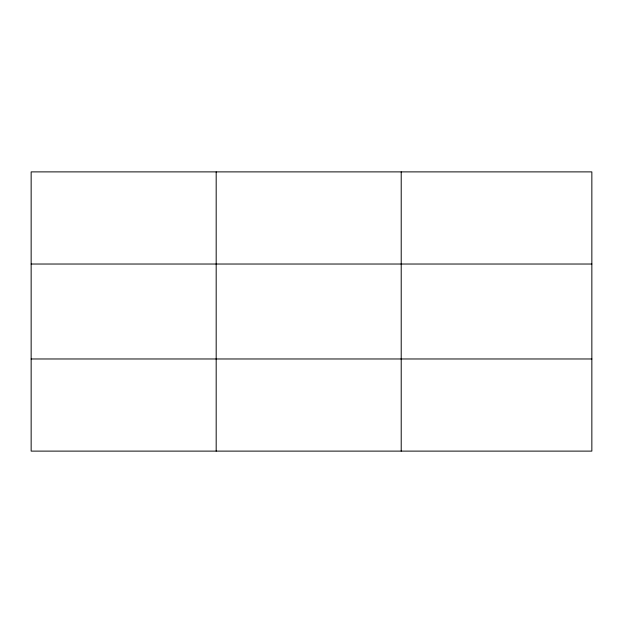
<?xml version="1.0" encoding="UTF-8"?>
<svg xmlns="http://www.w3.org/2000/svg" width="623" height="623" viewBox="0 0 623 623"><rect width="100%" height="100%" fill="white"/><g stroke="black" fill="none" stroke-linecap="round" stroke-linejoin="round"><path stroke-width="0.93" d="M216.181 171.886L216.181 451.114M401.212 171.886L401.212 451.114M591.85 358.973L591.85 451.114L31.15 451.114L31.15 171.886L591.85 171.886L591.85 358.973L31.15 358.973M31.15 264.027L591.85 264.027"/></g></svg>
